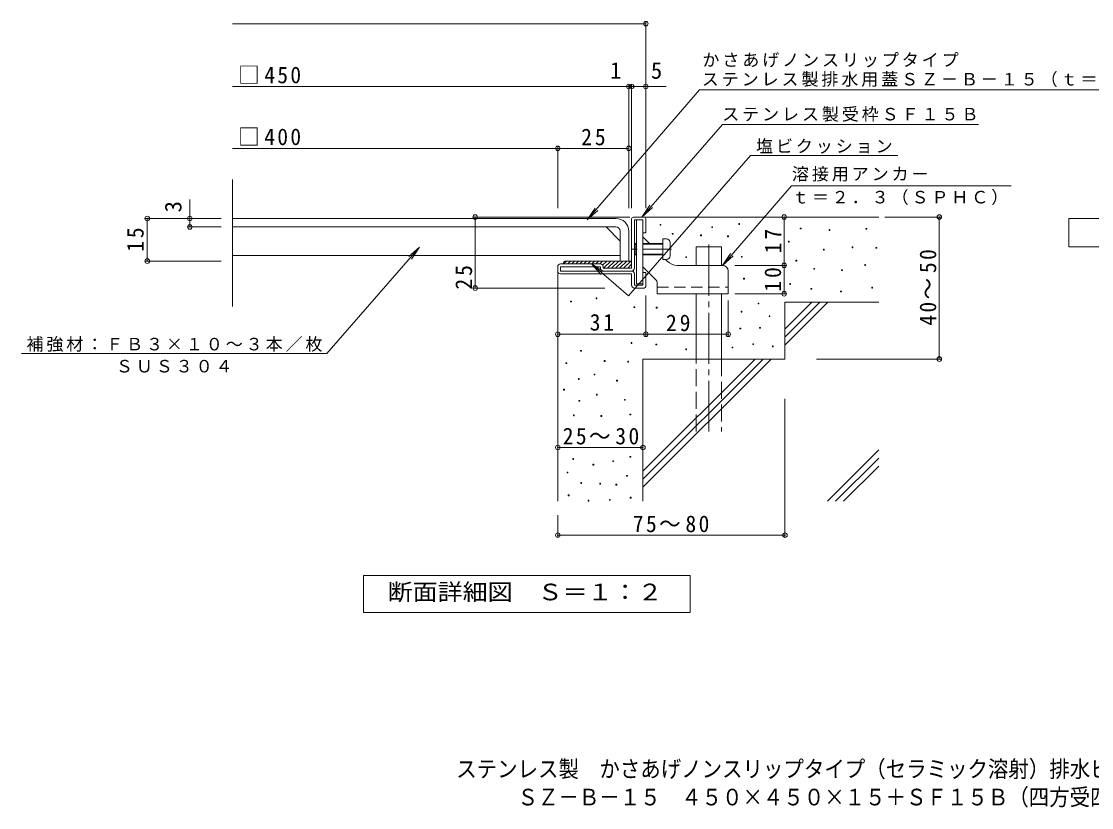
# Model space of a CAD drawing. Units: millimetres on the paper, enlarged 10 times, with parts at other scales. Extents: x -1551 to 1660, y -1375 to 1140.
# Drawn here: x -1551 to 333, y -1375 to 9 of the extents above; entities that cross this region are included whole.
import ezdxf
from ezdxf.enums import TextEntityAlignment as Align

# ---------------------------------------------------------------- set-up
doc = ezdxf.new("R2010")
doc.units = ezdxf.units.MM
doc.header["$LTSCALE"] = 10
doc.header["$PDMODE"] = 32
doc.header["$PDSIZE"] = 8
for name, pattern in [('CHAIN1', [8, 5, -1, 1, -1]), ('CHAIN2', [12, 9, -1, 1, -1]), ('DASHED2', [3, 2, -1]), ('DASHED3', [4, 3, -1])]:
    doc.linetypes.add(name, pattern=pattern)
for name, color, linetype, lineweight in [('D-0', 7, 'Continuous', 9), ('D-1', 2, 'Continuous', 9), ('D-2', 3, 'Continuous', 9), ('D-3', 3, 'Continuous', 9), ('D-4', 7, 'Continuous', 9), ('D-5', 7, 'Continuous', 9), ('D-6', 6, 'Continuous', 9), ('D-9', 4, 'Continuous', 9), ('D-A', 7, 'Continuous', 9)]:
    doc.layers.add(name, color=color, linetype=linetype, lineweight=lineweight)
doc.layers.add('F-4', color=2, linetype='Continuous')
doc.styles.add('ＭＳ ゴシック', font='')
doc.styles.get('ＭＳ ゴシック').set_extended_font_data('MS Gothic')

msp = doc.modelspace()

# ---------------------------------------------------------------- linework, layer by layer
at = {"layer": 'D-0'}
for points in [[(-426.56, -349.9), (-426.56, -348.4), (-425.06, -348.4), (-425.06, -349.9)], [(-335.68, -353.82), (-335.68, -352.32), (-334.18, -352.32), (-334.18, -353.82)], [(-288.12, -348.42), (-288.12, -346.92), (-286.62, -346.92), (-286.62, -348.42)], [(-179.84, -356.32), (-179.84, -354.82), (-178.34, -354.82), (-178.34, -356.32)], [(-129.08, -359.02), (-129.08, -357.52), (-127.58, -357.52), (-127.58, -359.02)], [(-64.12, -356.99), (-64.12, -355.49), (-62.62, -355.49), (-62.62, -356.99)], [(-405.31, -365.7), (-405.31, -364.2), (-403.81, -364.2), (-403.81, -365.7)], [(-355.13, -368.32), (-355.13, -366.82), (-353.63, -366.82), (-353.63, -368.32)], [(-307.74, -370), (-307.74, -368.5), (-306.24, -368.5), (-306.24, -370)], [(-200.69, -379.34), (-200.69, -377.84), (-199.19, -377.84), (-199.19, -379.34)], [(-139.04, -393.41), (-139.04, -391.91), (-137.54, -391.91), (-137.54, -393.41)], [(-88.48, -389.48), (-88.48, -387.98), (-86.98, -387.98), (-86.98, -389.48)], [(-46.69, -390.24), (-46.69, -388.74), (-45.19, -388.74), (-45.19, -390.24)], [(-381.45, -406.78), (-381.45, -405.28), (-379.95, -405.28), (-379.95, -406.78)], [(-283.38, -406.12), (-283.38, -404.62), (-281.88, -404.62), (-281.88, -406.12)], [(-187.51, -412.8), (-187.51, -411.3), (-186.01, -411.3), (-186.01, -412.8)], [(-156.15, -427.37), (-156.15, -425.87), (-154.65, -425.87), (-154.65, -427.37)], [(-107.18, -429.72), (-107.18, -428.22), (-105.68, -428.22), (-105.68, -429.72)], [(-66.15, -420.61), (-66.15, -419.11), (-64.65, -419.11), (-64.65, -420.61)], [(-279.46, -444.7), (-279.46, -443.2), (-277.96, -443.2), (-277.96, -444.7)], [(-198.23, -454.02), (-198.23, -452.52), (-196.73, -452.52), (-196.73, -454.02)], [(-160.89, -462.57), (-160.89, -461.07), (-159.39, -461.07), (-159.39, -462.57)], [(-108.69, -467.29), (-108.69, -465.79), (-107.19, -465.79), (-107.19, -467.29)], [(-53.96, -460.54), (-53.96, -459.03), (-52.47, -459.03), (-52.47, -460.54)], [(-584.18, -484.82), (-584.18, -483.32), (-582.68, -483.32), (-582.68, -484.82)], [(-539.24, -479.3), (-539.24, -477.8), (-537.74, -477.8), (-537.74, -479.3)], [(-254.15, -488.33), (-254.15, -486.83), (-252.65, -486.83), (-252.65, -488.33)], [(-472.52, -494.68), (-472.52, -493.18), (-471.02, -493.18), (-471.02, -494.68)], [(-433.41, -495.76), (-433.41, -494.26), (-431.91, -494.26), (-431.91, -495.76)], [(-284.04, -502.59), (-284.04, -501.09), (-282.54, -501.09), (-282.54, -502.59)], [(-234.68, -510.49), (-234.68, -508.99), (-233.18, -508.99), (-233.18, -510.49)], [(-286.02, -532.21), (-286.02, -530.71), (-284.52, -530.71), (-284.52, -532.21)], [(-251.56, -531.07), (-251.56, -529.57), (-250.06, -529.57), (-250.06, -531.07)], [(-477.55, -557.88), (-477.55, -556.38), (-476.05, -556.38), (-476.05, -557.88)], [(-433.97, -560.48), (-433.97, -558.98), (-432.47, -558.98), (-432.47, -560.48)], [(-299.84, -565.78), (-299.84, -564.28), (-298.34, -564.28), (-298.34, -565.78)], [(-263.43, -559.77), (-263.43, -558.27), (-261.93, -558.27), (-261.93, -559.77)], [(-228.75, -563.81), (-228.75, -562.31), (-227.25, -562.31), (-227.25, -563.81)], [(-566.41, -571.71), (-566.41, -570.2), (-564.91, -570.2), (-564.91, -571.71)], [(-381.44, -569.11), (-381.44, -567.61), (-379.94, -567.61), (-379.94, -569.11)], [(-592.22, -593.43), (-592.22, -591.93), (-590.72, -591.93), (-590.72, -593.43)], [(-524.94, -589.48), (-524.94, -587.98), (-523.44, -587.98), (-523.44, -589.48)], [(-483.47, -590.63), (-483.47, -589.13), (-481.97, -589.13), (-481.97, -590.63)], [(-570.36, -621.07), (-570.36, -619.57), (-568.86, -619.57), (-568.86, -621.07)], [(-542.71, -613.17), (-542.71, -611.67), (-541.21, -611.67), (-541.21, -613.17)], [(-596.56, -640.06), (-596.56, -638.56), (-595.06, -638.56), (-595.06, -640.06)], [(-503.22, -624.2), (-503.22, -622.7), (-501.72, -622.7), (-501.72, -624.2)], [(-569.37, -659.57), (-569.37, -658.07), (-567.87, -658.07), (-567.87, -659.57)], [(-538.76, -648.71), (-538.76, -647.21), (-537.26, -647.21), (-537.26, -648.71)], [(-489.4, -657.77), (-489.4, -656.27), (-487.9, -656.27), (-487.9, -657.77)], [(-579.24, -685.24), (-579.24, -683.74), (-577.74, -683.74), (-577.74, -685.24)], [(-530.86, -686.23), (-530.86, -684.73), (-529.36, -684.73), (-529.36, -686.23)], [(-479.64, -683.8), (-479.64, -682.3), (-478.14, -682.3), (-478.14, -683.8)], [(-580.23, -762.08), (-580.23, -760.58), (-578.73, -760.58), (-578.73, -762.08)], [(-544.69, -771.95), (-544.69, -770.45), (-543.19, -770.45), (-543.19, -771.95)], [(-509.84, -765.79), (-509.84, -764.29), (-508.34, -764.29), (-508.34, -765.79)], [(-479.53, -758.13), (-479.53, -756.63), (-478.03, -756.63), (-478.03, -758.13)], [(-590.34, -785.77), (-590.34, -784.27), (-588.84, -784.27), (-588.84, -785.77)], [(-485.45, -791.7), (-485.45, -790.2), (-483.95, -790.2), (-483.95, -791.7)], [(-566.29, -804.35), (-566.29, -802.85), (-564.79, -802.85), (-564.79, -804.35)], [(-532.84, -805.52), (-532.84, -804.02), (-531.34, -804.02), (-531.34, -805.52)], [(-504.37, -807.14), (-504.37, -805.64), (-502.87, -805.64), (-502.87, -807.14)], [(-588.13, -826.07), (-588.13, -824.57), (-586.63, -824.57), (-586.63, -826.07)], [(-479.17, -829.91), (-479.17, -828.41), (-477.67, -828.41), (-477.67, -829.91)], [(-553.4, -835.37), (-553.4, -833.87), (-551.9, -833.87), (-551.9, -835.37)], [(-515.76, -833.86), (-515.76, -832.36), (-514.26, -832.36), (-514.26, -833.86)]]:
    msp.add_lwpolyline(points, close=True, dxfattribs=at)
at = {"layer": 'D-1'}
for p, q in [((-476.69, -425.37), (-476.69, -338.37)), ((-473.69, -335.37), (-454.69, -335.37)), ((-451.69, -338.37), (-451.69, -362.87)), ((-471.69, -425.37), (-471.69, -340.37)), ((-471.69, -340.37), (-456.69, -340.37)), ((-606.69, -430.37), (-606.69, -422.87)), ((-531.69, -417.87), (-601.69, -417.87)), ((-601.69, -430.37), (-601.69, -422.87)), ((-531.69, -422.87), (-601.69, -422.87)), ((-476.69, -430.37), (-601.69, -430.37)), ((-531.69, -425.37), (-531.69, -422.87)), ((-526.69, -422.87), (-526.69, -425.37)), ((-476.69, -425.37), (-526.69, -425.37)), ((-451.69, -432.87), (-456.69, -432.87)), ((-456.69, -455.37), (-456.69, -432.87)), ((-451.69, -457.37), (-451.69, -432.87)), ((-601.69, -435.37), (-476.69, -435.37)), ((-476.69, -455.37), (-476.69, -435.37)), ((-471.69, -435.37), (-471.69, -455.37)), ((-471.69, -455.37), (-456.69, -455.37)), ((-471.69, -460.37), (-454.69, -460.37))]:
    msp.add_line(p, q, dxfattribs=at)
msp.add_lwpolyline([(-451.69, -362.87), (-456.69, -362.87), (-456.69, -340.37)], dxfattribs=at)
for centre, radius, start, end in [((-473.69, -338.37), 3, 90, 180), ((-454.69, -338.37), 3, 0, 90), ((-601.69, -422.87), 5, 90, 180), ((-601.69, -430.37), 5, 180, 270), ((-531.69, -422.87), 5, 0, 90), ((-526.69, -425.37), 5, 180, 270), ((-476.69, -425.37), 5, 270, 0), ((-476.69, -435.37), 5, 0, 90), ((-471.69, -455.37), 5, 180, 270), ((-454.69, -457.37), 3, 270, 0)]:
    msp.add_arc(centre, radius, start, end, dxfattribs=at)
at = {"layer": 'D-2'}
for p, q in [((-1179.35, -493.11), (-1179.35, -269.17)), ((-496.69, -377.87), (-521.69, -352.87)), ((-1179.35, -402.87), (-496.69, -402.87))]:
    msp.add_line(p, q, dxfattribs=at)
at = {"layer": 'D-3'}
for p, q in [((-468.19, -340.37), (-468.19, -452.87)), ((-468.19, -340.37), (-456.69, -340.37)), ((-456.69, -340.37), (-456.69, -452.87)), ((-445.19, -381.87), (-456.69, -370.37)), ((-414.01, -413.04), (-417.19, -409.87)), ((-434.61, -445.12), (-456.69, -423.04)), ((-316.69, -420.37), (-396.33, -420.37)), ((-306.69, -430.37), (-306.69, -470.37)), ((-468.19, -452.87), (-456.69, -452.87)), ((-431.69, -452.19), (-431.69, -470.37)), ((-431.69, -470.37), (-306.69, -470.37))]:
    msp.add_line(p, q, dxfattribs=at)
at = {"layer": 'D-3', "linetype": 'CHAIN1'}
msp.add_line((-406.75, -391.87), (-475.42, -391.87), dxfattribs=at)
at = {"layer": 'D-3', "linetype": 'DASHED2'}
msp.add_line((-431.69, -458.87), (-306.69, -458.87), dxfattribs=at)
at = {"layer": 'D-3'}
for centre, radius, start, end in [((-396.33, -395.37), 25, 225, 270), ((-316.69, -430.37), 10, 0, 90), ((-441.69, -452.19), 10, 0, 45.00024)]:
    msp.add_arc(centre, radius, start, end, dxfattribs=at)
at = {"layer": 'D-4'}
for p, q in [((-1179.35, 5), (-451.69, 5)), ((-451.69, -319.91), (-451.69, 8)), ((-1179.35, -105.7), (-415.6, -105.7)), ((-481.69, -319.91), (-481.69, -102.7)), ((-476.68, -319.91), (-476.68, -102.7)), ((-1179.35, -214.45), (-606.69, -214.45)), ((-606.69, -319.91), (-606.69, -211.45)), ((-606.69, -214.45), (-481.69, -214.45)), ((-1254.35, -337.87), (-1254.35, -304.36)), ((-1332.35, -337.87), (-1199.35, -337.87)), ((-1329.35, -337.87), (-1329.35, -412.87)), ((-1254.35, -337.87), (-1254.35, -352.87)), ((-479.83, -335.37), (-755.17, -335.37)), ((-752.17, -460.37), (-752.17, -335.37)), ((-208.11, -420.37), (-208.11, -335.37)), ((-30.66, -335.37), (68, -335.37)), ((65, -585.37), (65, -335.37)), ((-1257.35, -352.87), (-1199.35, -352.87)), ((-1332.35, -412.87), (-1199.35, -412.87)), ((-294.86, -420.37), (-205.11, -420.37)), ((-208.11, -470.37), (-208.11, -420.37)), ((-523.54, -460.37), (-755.17, -460.37)), ((-294.86, -470.37), (-205.11, -470.37)), ((-451.69, -473.33), (-451.69, -544.68)), ((-306.69, -482.19), (-306.69, -544.68)), ((-451.69, -541.68), (-606.69, -541.68)), ((-451.69, -541.68), (-306.69, -541.68)), ((-150.91, -585.37), (68, -585.37)), ((-206.68, -655.24), (-206.68, -898.45)), ((-606.69, -740.99), (-456.69, -740.99)), ((-606.69, -860.37), (-606.69, -898.45)), ((-606.69, -895.45), (-206.68, -895.45))]:
    msp.add_line(p, q, dxfattribs=at)
for p in [(-451.69, 5), (-481.69, -105.7), (-476.68, -105.7), (-451.69, -105.7), (-606.69, -214.45), (-481.69, -214.45), (-1329.35, -337.87), (-1254.35, -337.87), (-752.17, -335.37), (-208.11, -335.37), (65, -335.37), (-1254.35, -352.87), (-1329.35, -412.87), (-208.11, -420.37), (-752.17, -460.37), (-208.11, -470.37), (-606.69, -541.68), (-451.69, -541.68), (-306.69, -541.68), (65, -585.37), (-606.69, -740.99), (-456.69, -740.99), (-606.69, -895.45), (-206.68, -895.45)]:
    msp.add_point(p, dxfattribs=at)
at = {"layer": 'D-5'}
for p, q in [((-357.16, -111.62), (429.71, -111.62)), ((-316.84, -172.46), (-458.63, -335.37)), ((-316.84, -172.46), (133.95, -172.46)), ((-267.34, -227.32), (-482.17, -474.14)), ((-267.34, -227.32), (-7.96, -227.32)), ((-458.63, -335.37), (-444.82, -314.53)), ((-458.63, -335.37), (-439.89, -318.81)), ((-554.68, -340.37), (-536.01, -323.74)), ((-850.34, -388.44), (-869.08, -405)), ((-316.69, -420.37), (-302.87, -399.53)), ((-316.69, -420.37), (-297.95, -403.81)), ((-547.22, -417.53), (-526.38, -431.34)), ((-1550.93, -575.52), (-1013.17, -575.52))]:
    msp.add_line(p, q, dxfattribs=at)
at = {"layer": 'D-5', "color": 3}
for p, q in [((-1179.35, -337.87), (-504.19, -337.87)), ((-1179.35, -352.87), (-504.19, -352.87)), ((-496.69, -360.37), (-496.69, -412.87)), ((-481.69, -360.37), (-481.69, -412.87)), ((-481.69, -412.87), (-496.69, -412.87))]:
    msp.add_line(p, q, dxfattribs=at)
at = {"layer": 'D-5', "color": 2}
for p, q in [((292.99, -337.87), (517.99, -337.87)), ((292.99, -387.87), (292.99, -337.87)), ((517.99, -387.87), (292.99, -387.87))]:
    msp.add_line(p, q, dxfattribs=at)
at = {"layer": 'D-5'}
for points in [[(-357.16, -111.62), (-554.68, -340.37), (-540.95, -319.47)], [(-316.69, -420.37), (-194.94, -280.49), (191.76, -280.49)], [(-1013.17, -575.52), (-850.34, -388.44), (-864.15, -409.28)], [(-482.17, -474.14), (-547.22, -417.53), (-530.66, -436.26)]]:
    msp.add_lwpolyline(points, dxfattribs=at)
at = {"layer": 'D-5', "color": 2}
msp.add_lwpolyline([(-948.68, -1031.31), (-948.68, -966.31), (-373.68, -966.31), (-373.68, -1031.31)], close=True, dxfattribs=at)
at = {"layer": 'D-5', "color": 3}
for radius in [22.5, 7.5]:
    msp.add_arc((-504.19, -360.37), radius, 0, 90, dxfattribs=at)
at = {"layer": 'D-6'}
for p, q in [((-454.69, -335.37), (-41.68, -335.37)), ((-363.18, -387.87), (-318.18, -387.87)), ((-363.18, -420.37), (-363.18, -387.87)), ((-318.18, -420.37), (-318.18, -387.87)), ((-606.69, -430.37), (-606.69, -835.37)), ((-363.18, -585.37), (-363.18, -470.37)), ((-318.18, -585.37), (-318.18, -470.37)), ((-206.69, -485.37), (-41.68, -485.37)), ((-206.69, -485.37), (-206.69, -585.37)), ((-206.69, -532.71), (-159.35, -485.37)), ((-206.69, -546.85), (-145.2, -485.37)), ((-206.69, -560.99), (-131.06, -485.37)), ((-456.69, -585.37), (-456.69, -835.37)), ((-456.69, -585.37), (-206.69, -585.37)), ((-456.68, -782.7), (-259.35, -585.37)), ((-456.68, -796.85), (-245.2, -585.37)), ((-456.68, -810.99), (-231.06, -585.37)), ((-131.65, -835.37), (-41.68, -745.4)), ((-117.51, -835.37), (-41.68, -759.54)), ((-103.37, -835.37), (-41.68, -773.68))]:
    msp.add_line(p, q, dxfattribs=at)
at = {"layer": 'D-6', "linetype": 'CHAIN2'}
msp.add_line((-340.68, -383.79), (-340.68, -712.87), dxfattribs=at)
at = {"layer": 'D-6', "linetype": 'DASHED3'}
for p, q in [((-363.18, -712.87), (-363.18, -585.37)), ((-318.18, -585.37), (-318.18, -712.87))]:
    msp.add_line(p, q, dxfattribs=at)
at = {"layer": 'D-9'}
for p, q in [((-591.3, -412.87), (-596.3, -417.87)), ((-591.69, -412.87), (-476.69, -412.87)), ((-584.23, -412.87), (-589.23, -417.87)), ((-577.16, -412.87), (-582.16, -417.87)), ((-570.09, -412.87), (-575.09, -417.87)), ((-563.02, -412.87), (-568.02, -417.87)), ((-555.95, -412.87), (-560.95, -417.87)), ((-548.88, -412.87), (-553.88, -417.87)), ((-541.81, -412.87), (-546.81, -417.87)), ((-534.74, -412.87), (-539.73, -417.87)), ((-527.66, -412.87), (-532.66, -417.87)), ((-520.59, -412.87), (-527.65, -419.92)), ((-513.52, -412.87), (-526.02, -425.37)), ((-506.45, -412.87), (-518.95, -425.37)), ((-499.38, -412.87), (-511.88, -425.37)), ((-492.31, -412.87), (-504.81, -425.37)), ((-485.24, -412.87), (-497.74, -425.37)), ((-478.17, -412.87), (-490.67, -425.37)), ((-476.69, -418.46), (-483.59, -425.37))]:
    msp.add_line(p, q, dxfattribs=at)
msp.add_arc((-591.69, -417.87), 5, 90, 180, dxfattribs=at)
at = {"layer": 'D-A'}
for p, q in [((-468.19, -383.12), (-471.69, -383.12)), ((-468.19, -381.87), (-470.44, -381.87)), ((-421.69, -381.87), (-456.69, -381.87)), ((-421.69, -383.12), (-456.69, -383.12)), ((-408.69, -403.37), (-408.69, -380.37)), ((-470.44, -401.87), (-471.69, -400.62)), ((-468.19, -400.62), (-471.69, -400.62)), ((-468.19, -401.87), (-470.44, -401.87)), ((-421.69, -400.62), (-456.69, -400.62)), ((-421.69, -401.87), (-456.69, -401.87)), ((-415.19, -409.87), (-421.69, -409.87))]:
    msp.add_line(p, q, dxfattribs=at)
for points in [[(-415.19, -373.87), (-421.69, -373.87), (-421.69, -409.87)], [(-470.44, -401.87), (-470.44, -381.87), (-471.69, -383.12)]]:
    msp.add_lwpolyline(points, dxfattribs=at)
for centre, start, end in [((-415.19, -380.37), 0, 90), ((-415.19, -403.37), 270, 0)]:
    msp.add_arc(centre, 6.5, start, end, dxfattribs=at)

# ---------------------------------------------------------------- texts
at = {"layer": 'D-4', "color": 2, "style": 'ＭＳ ゴシック'}
for s, p in [('1', (-514.63, -100.7)), ('5', (-442.77, -100.7))]:
    msp.add_text(s, height=29.33, dxfattribs=at).set_placement(p, align=Align.BOTTOM_LEFT)
msp.add_text('3', height=29.33, rotation=90, dxfattribs=at).set_placement((-1260.35, -327.24), align=Align.BOTTOM_LEFT)
at = {"layer": 'D-4', "color": 2, "char_height": 29.33, "attachment_point": 7, "style": 'ＭＳ ゴシック'}
for s, insert in [('\\T1.21;\\W0.95;□450', (-1169.35, -100.65)), ('\\T1.21;\\W0.95;□400', (-1169.35, -209.45)), ('\\T1.27;\\W0.95;25', (-565.43, -209.45)), ('\\T1.27;\\W0.95;31', (-550.44, -535.68)), ('\\T1.22;\\W0.95;25～30', (-597.94, -735.99)), ('\\T1.22;\\W0.95;75～80', (-474.55, -890.45))]:
    msp.add_mtext(s, dxfattribs=dict(at, insert=insert))
for s, insert, rotation in [('\\T1.27;\\W0.95;15', (-1335.35, -396.62), 90), ('\\T1.27;\\W0.95;17', (-213.11, -399.12), 90), ('\\T1.22;\\W0.95;40～50', (60, -526.62), 90), ('\\T1.27;\\W0.95;25', (-757.17, -462.98), 90), ('\\T1.27;\\W0.95;10', (-213.11, -466.62), 90), ('\\T1.27;\\W0.95;29', (-416.1, -536.68), 0.001)]:
    msp.add_mtext(s, dxfattribs=dict(at, insert=insert, rotation=rotation))
at = {"layer": 'D-5', "color": 2, "style": 'ＭＳ ゴシック', "width": 1.1}
msp.add_text('断面詳細図\u3000Ｓ＝１：２', height=29.33, dxfattribs=at).set_placement((-906.18, -1018.81), align=Align.BOTTOM_LEFT)
at = {"layer": 'D-5', "char_height": 21.99, "attachment_point": 7, "style": 'ＭＳ ゴシック'}
for s, insert in [('\\T1.17;かさあげノンスリップタイプ', (-352.02, -72)), ('\\T1.17;ステンレス製排水用蓋ＳＺ－Ｂ－１５（ｔ＝３）', (-353.22, -106.63)), ('\\T1.17;ステンレス製受枠ＳＦ１５Ｂ', (-317.2, -167.7)), ('\\T1.17;塩ビクッション', (-257.71, -223.8)), ('\\T1.17;溶接用アンカー', (-194.5, -273.02)), ('\\T1.17;ｔ＝２．３（ＳＰＨＣ）', (-194.5, -314.25)), ('\\T1.17;補強材：ＦＢ３×１０～３本／枚', (-1542.05, -572.72)), ('\\T1.17;ＳＵＳ３０４', (-1384.55, -609.28))]:
    msp.add_mtext(s, dxfattribs=dict(at, insert=insert))
at = {"layer": 'F-4', "style": 'ＭＳ ゴシック', "width": 0.9}
for s, p in [('\u3000\u3000\u3000ステンレス製\u3000かさあげノンスリップタイプ（セラミック溶射）排水ピット蓋', (-893.5, -1330.26)), ('ＳＺ－Ｂ－１５\u3000４５０×４５０×１５＋ＳＦ１５Ｂ（四方受四方枠）', (-677.5, -1379.81))]:
    msp.add_text(s, height=29.33, dxfattribs=at).set_placement(p, align=Align.BOTTOM_LEFT)

doc.saveas('drawing.dxf')
